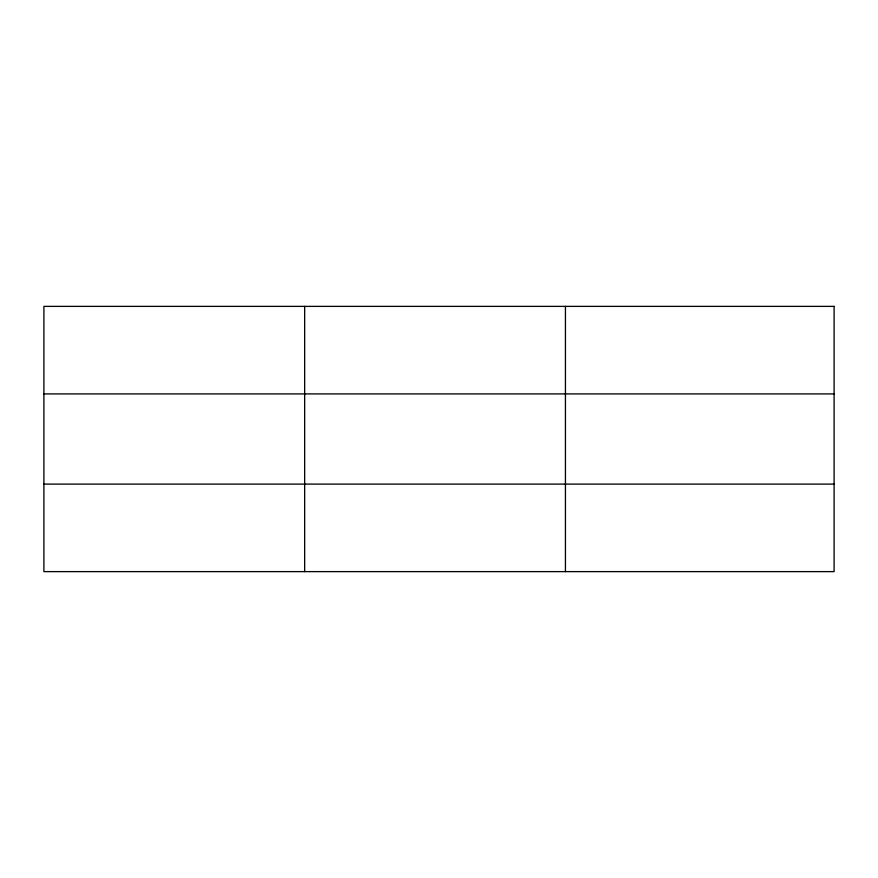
<?xml version="1.0" encoding="UTF-8"?>
<svg xmlns="http://www.w3.org/2000/svg" width="878" height="878" viewBox="0 0 878 878"><rect width="100%" height="100%" fill="white"/><g stroke="black" fill="none" stroke-linecap="round" stroke-linejoin="round"><path stroke-width="1.32" d="M304.666 571.622L304.666 306.378M565.432 571.622L565.432 306.378M43.9 393.904L834.1 393.904M43.9 484.096L834.1 484.096M834.1 306.378L834.1 571.622L43.9 571.622L43.9 306.378L834.1 306.378"/></g></svg>
